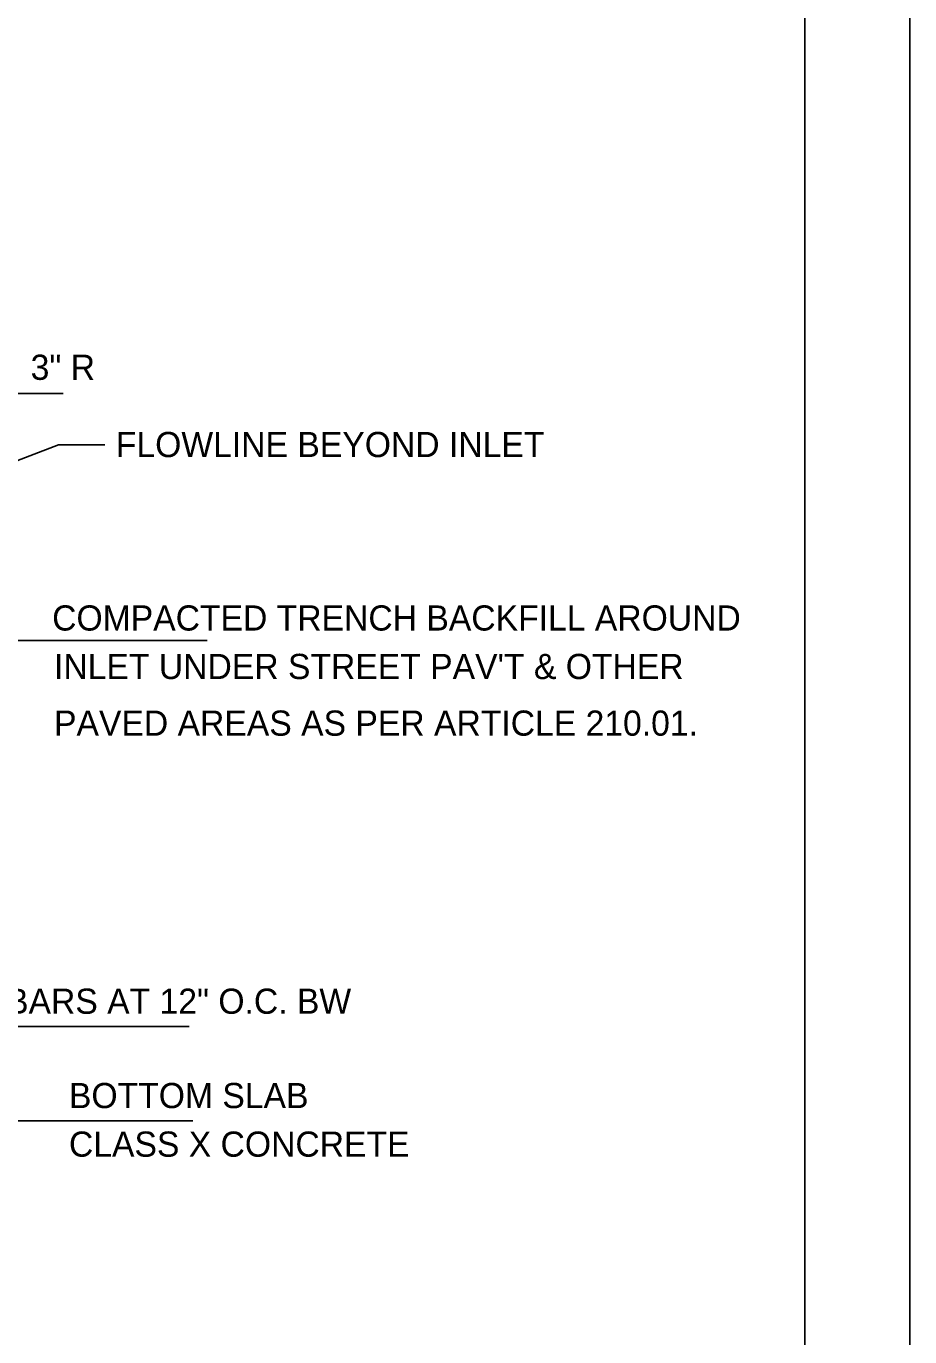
# Model space of a CAD drawing. Extents: x 56621 to 57301, y 43506 to 43946.
# Drawn here: x 57216.8 to 57301, y 43600.7 to 43725.6 of the extents above; entities that cross this region are included whole.
import ezdxf

# ---------------------------------------------------------------- set-up
doc = ezdxf.new("R2010")
doc.units = 0
for name, color, linetype in [('Design_EX_Roadway Notes', 7, 'Continuous'), ('Level 48', 7, 'Continuous'), ('Sheets_50 Reference Boundary', 7, 'Continuous'), ('Sheets_General Details', 7, 'Continuous'), ('Sheets_Printer Plotting Border', 7, 'Continuous')]:
    doc.layers.add(name, color=color, linetype=linetype)

msp = doc.modelspace()

# ---------------------------------------------------------------- linework, layer by layer
at = {"layer": 'Design_EX_Roadway Notes'}
for p, q in [((57214.36, 43690.57), (57220.33, 43690.57)), ((57219.9, 43685.67), (57205.78, 43680.27)), ((57219.9, 43685.67), (57224.3, 43685.67)), ((57215.93, 43667.02), (57234.07, 43667.02)), ((57207.74, 43630.24), (57232.33, 43630.24)), ((57198.09, 43621.26), (57232.7, 43621.26))]:
    msp.add_line(p, q, dxfattribs=at)
at = {"layer": 'Level 48'}
msp.add_lwpolyline([(56621.02, 43945.56), (57301.02, 43945.56), (57301.02, 43505.56), (56621.02, 43505.56)], close=True, dxfattribs=at)
at = {"layer": 'Sheets_50 Reference Boundary'}
msp.add_lwpolyline([(56661.02, 43935.56), (57291.02, 43935.56), (57291.02, 43535.56), (56661.02, 43535.56)], close=True, dxfattribs=at)
at = {"layer": 'Sheets_General Details'}
msp.add_line((57301.02, 43505.56), (57301.02, 43945.56), dxfattribs=at)
msp.add_lwpolyline([(56661.02, 43935.56), (57291.02, 43935.56), (57291.02, 43515.56), (56661.02, 43515.56)], close=True, dxfattribs=at)
at = {"layer": 'Sheets_Printer Plotting Border'}
msp.add_lwpolyline([(56621.02, 43505.56), (57301.02, 43505.56), (57301.02, 43945.56), (56621.02, 43945.56)], close=True, dxfattribs=at)

# ---------------------------------------------------------------- texts
at = {"layer": 'Design_EX_Roadway Notes'}
for s, p in [('3" R', (57217.24, 43691.86)), ('FLOWLINE BEYOND INLET', (57225.36, 43684.5)), ('COMPACTED TRENCH BACKFILL AROUND', (57219.29, 43667.97)), ("INLET UNDER STREET PAV'T & OTHER", (57219.47, 43663.35)), ('PAVED AREAS AS PER ARTICLE 210.01.', (57219.47, 43657.95)), ('#4 BARS AT 12" O.C. BW', (57210.44, 43631.45)), ('BOTTOM SLAB', (57220.89, 43622.46)), ('CLASS X CONCRETE', (57220.89, 43617.83))]:
    msp.add_text(s, height=2.4, dxfattribs=at).set_placement(p)

doc.saveas('drawing.dxf')
